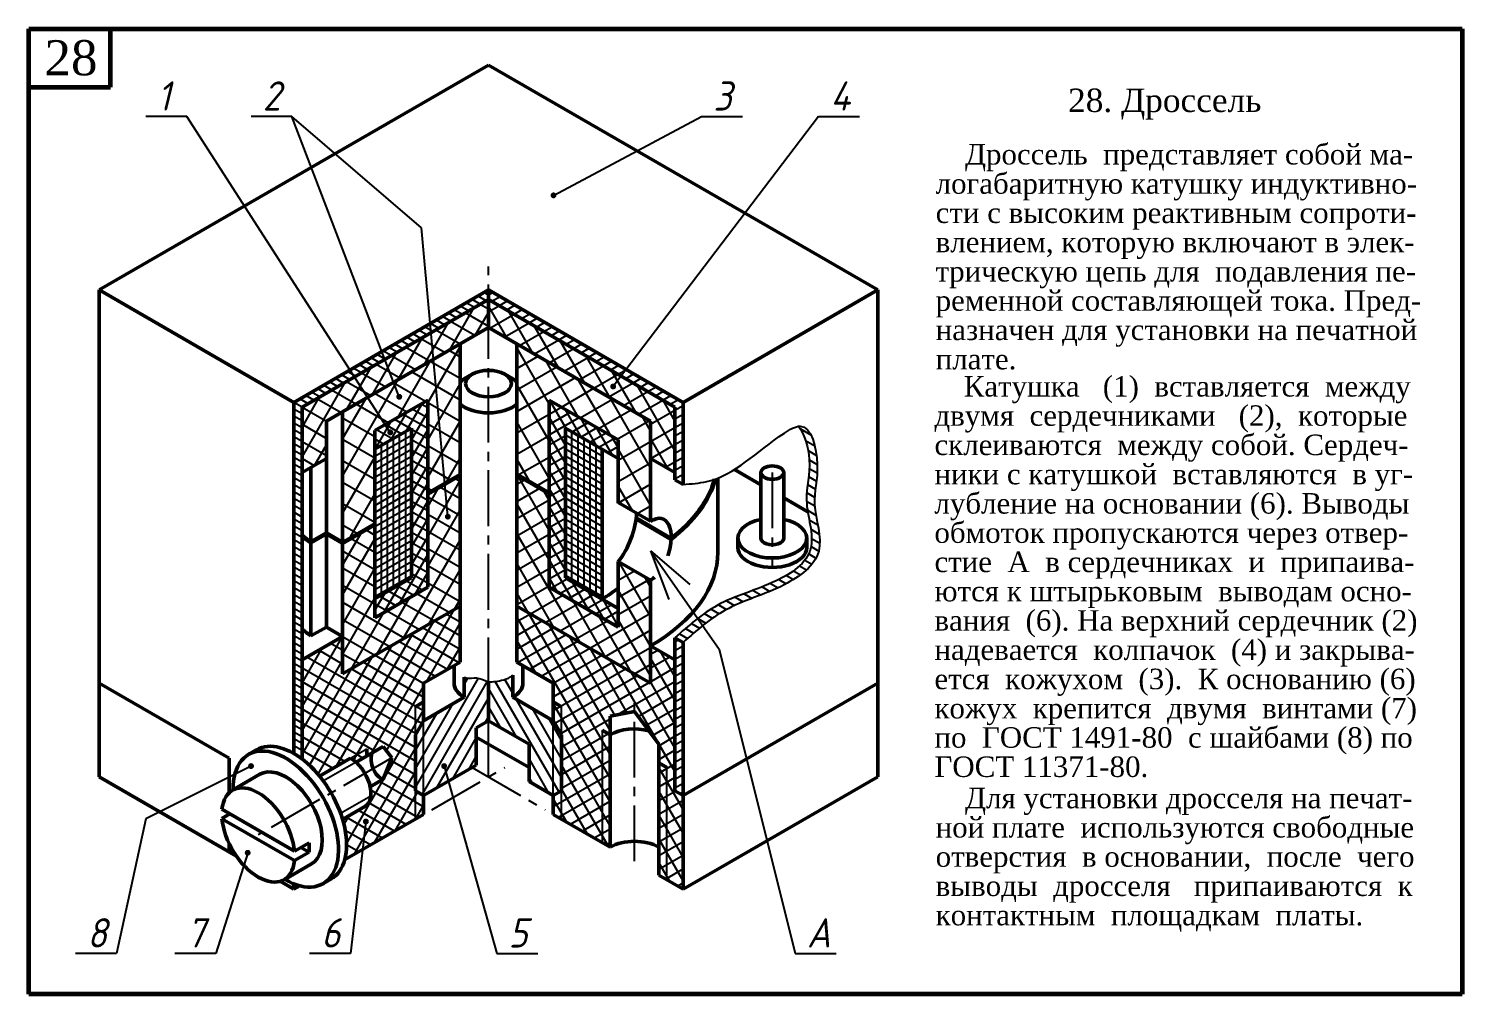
# Model space of a CAD drawing. Header units: millimetres. Extents: x -255 to 513, y 132 to 472.
# Drawn here: x -255 to -10, y 132 to 297 of the extents above; entities that cross this region are included whole.
import ezdxf

# ---------------------------------------------------------------- set-up
doc = ezdxf.new("R2010")
doc.units = ezdxf.units.MM
doc.header["$LTSCALE"] = 0.5
doc.linetypes.add('CENTER2', pattern=[28.575, 19.05, -3.175, 3.175, -3.175])
doc.styles.get("Standard").update_dxf_attribs({"font": 'isocpeui.ttf', "width": 0.9})
doc.styles.add('стиль1', font='TIMES.TTF')
pattern_1 = [(60, (-269.952, 127.149), (-2.199705, 1.27), []), (150, (-269.952, 127.149), (-1.27, -2.199705), [])]
pattern_2 = [(120, (-269.952, 127.149), (-2.199705, -1.27), []), (210, (-269.952, 127.149), (1.27, -2.199705), [])]

msp = doc.modelspace()

# ---------------------------------------------------------------- hatches: boundary and pattern name
at = {"lineweight": -3}
h = msp.add_hatch(dxfattribs=at)
h.set_pattern_fill('ANSI37', scale=0.8, angle=15, style=0)
h.set_pattern_definition(pattern_1)
h.paths.add_polyline_path([(-176.42, 245.95), (-176.42, 250.75), (-208.29, 232.35), (-208.29, 221.15), (-204.13, 223.55), (-204.13, 229.95)])
h = msp.add_hatch(dxfattribs=at)
h.set_pattern_fill('ANSI31', scale=0.4, angle=345, style=0)
h.set_pattern_definition([(30, (-269.9519, 127.149), (-0.635, 1.099852), [])])
h.paths.add_polyline_path([(-143.17, 192.14), (-144.55, 192.94), (-144.55, 166.75), (-143.17, 165.95)])
h.paths.add_polyline_path([(-143.17, 233.15), (-176.42, 252.35), (-176.42, 250.75), (-144.55, 232.35), (-144.55, 219.92), (-143.17, 219.12)])
h = msp.add_hatch(dxfattribs=at)
h.set_pattern_fill('ANSI37', scale=0.8, angle=75, style=0)
h.set_pattern_definition(pattern_2)
h.paths.add_polyline_path([(-148.71, 229.95), (-148.71, 223.55), (-144.55, 221.15), (-144.55, 232.35), (-176.42, 250.75), (-176.42, 245.95)])
h = msp.add_hatch(dxfattribs=at)
h.set_pattern_fill('ANSI37', angle=15, style=0)
h.set_pattern_definition([(60, (-269.952, 127.149), (-2.74963, 1.5875), []), (150, (-269.952, 127.149), (-1.5875, -2.74963), [])])
h.paths.add_polyline_path([(-181.27, 243.15), (-201.36, 231.55), (-201.36, 209.15), (-195.82, 212.35), (-195.82, 228.35), (-186.81, 233.55), (-186.81, 217.55), (-181.27, 220.75)])
h = msp.add_hatch(dxfattribs=at)
h.set_pattern_fill('ANSI37', angle=75, style=0)
h.set_pattern_definition([(120, (-269.952, 127.149), (-2.74963, -1.5875), []), (210, (-269.952, 127.149), (1.5875, -2.74963), [])])
h.paths.add_polyline_path([(-171.57, 220.75), (-166.03, 217.55), (-166.03, 233.55), (-154.25, 226.75), (-154.25, 216.02), (-148.71, 212.82), (-148.71, 229.95), (-171.57, 243.15)])
h = msp.add_hatch(dxfattribs=at)
h.set_pattern_fill('ANSI37', scale=0.48, angle=15, style=0)
h.set_pattern_definition([(60, (-269.9519, 127.149), (-1.319823, 0.762), []), (150, (-269.9519, 127.149), (-0.762, -1.319823), [])])
h.paths.add_polyline_path([(-186.81, 217.55), (-186.81, 233.55), (-195.82, 228.35), (-195.82, 225.15), (-189.58, 228.75), (-189.58, 203.15), (-195.82, 199.55), (-195.82, 196.35), (-186.81, 201.55)])
h = msp.add_hatch(dxfattribs=at)
h.set_pattern_fill('ANSI37', scale=0.48, angle=75, style=0)
h.set_pattern_definition([(120, (-269.9519, 127.149), (-1.319823, -0.762), []), (210, (-269.9519, 127.149), (0.762, -1.319823), [])])
h.paths.add_polyline_path([(-166.03, 201.55), (-154.25, 194.75), (-154.25, 197.95), (-163.26, 203.15), (-163.26, 228.75), (-154.25, 223.55), (-154.25, 226.75), (-166.03, 233.55), (-166.03, 217.55)])
h = msp.add_hatch(dxfattribs=at)
h.set_pattern_fill('ANSI31', scale=0.4, angle=105, style=0)
h.set_pattern_definition([(150, (-269.9519, 127.149), (-0.635, -1.099852), [])])
edge = h.paths.add_edge_path()
edge.add_spline(control_points=[(-123.44, 229.07), (-122.44, 227.82), (-120.86, 222.29), (-123.03, 216.42), (-119.48, 207.32), (-128.15, 201.59), (-137.11, 199.49), (-142.23, 194.98), (-144.55, 192.94)], knot_values=[30.599136, 30.599136, 30.599136, 30.599136, 37.261808, 45.896213, 55.904218, 66.175636, 79.885191, 91.224794, 91.224794, 91.224794, 91.224794], degree=3, periodic=0)
edge.add_line((-144.55, 192.94), (-143.17, 192.14))
edge.add_spline(control_points=[(-143.17, 192.14), (-140.85, 194.18), (-135.73, 198.69), (-126.76, 200.79), (-118.11, 207.08), (-121.59, 215.67), (-119.44, 221.86), (-121.27, 229.2), (-123.35, 229.08), (-123.44, 229.07)], knot_values=[22.327075, 22.327075, 22.327075, 22.327075, 31.398758, 42.366402, 50.583536, 58.58994, 65.497464, 72.637633, 72.956729, 72.956729, 72.956729, 72.956729], degree=3, periodic=0)
h = msp.add_hatch(dxfattribs=at)
h.set_pattern_fill('ANSI37', scale=0.8, angle=15, style=0)
h.set_pattern_definition(pattern_1)
h.paths.add_polyline_path([(-195.82, 196.35), (-195.82, 212.35), (-201.36, 209.15), (-201.36, 186.75), (-181.27, 198.35), (-181.27, 220.75), (-186.81, 217.55), (-186.81, 201.55)])
h = msp.add_hatch(dxfattribs=at)
h.set_pattern_fill('ANSI37', scale=0.8, angle=75, style=0)
h.set_pattern_definition(pattern_2)
h.paths.add_polyline_path([(-148.71, 202.75), (-154.25, 205.95), (-154.25, 194.75), (-166.03, 201.55), (-166.03, 217.55), (-171.57, 220.75), (-171.57, 198.35), (-148.71, 185.15)])
h = msp.add_hatch(dxfattribs=at)
h.set_pattern_fill('ANSI37', scale=0.64, angle=75, style=0)
h.set_pattern_definition([(120, (-269.952, 127.149), (-1.759764, -1.016), []), (210, (-269.952, 127.149), (1.016, -1.759764), [])])
h.paths.add_polyline_path([(-165.34, 178.75), (-163.95, 176.35), (-163.95, 181.15), (-165.34, 181.95)], flags=17)
h.paths.add_polyline_path([(-165.34, 162.75), (-163.95, 161.95), (-163.95, 166.75), (-165.34, 165.95)], flags=17)
h.paths.add_polyline_path([(-157.02, 157.95), (-155.64, 157.15), (-155.64, 176.35), (-157.02, 177.15)], flags=17)
h.paths.add_polyline_path([(-145.94, 170.75), (-147.32, 171.55), (-147.32, 152.35), (-145.94, 151.55)], flags=17)
h.paths.add_polyline_path([(-145.94, 151.55), (-143.17, 149.95), (-143.17, 165.95), (-144.55, 166.75), (-144.55, 189.15), (-148.71, 191.55), (-148.71, 185.15), (-171.57, 198.35), (-171.57, 188.75), (-165.34, 185.15), (-165.34, 181.95), (-163.95, 181.15), (-163.95, 176.35), (-163.95, 166.75), (-163.95, 161.95), (-157.02, 157.95), (-157.02, 177.15), (-155.64, 176.35), (-155.64, 179.55), (-151.48, 180.35), (-147.32, 174.75), (-147.32, 171.55), (-145.94, 170.75)])
h = msp.add_hatch(dxfattribs=at)
h.set_pattern_fill('ANSI31', scale=0.5, angle=15, style=0)
h.set_pattern_definition([(60, (-285, 112), (-1.374815, 0.79375), [])])
edge = h.paths.add_edge_path()
edge.add_arc((-184, 171), 0.25, -74.2914, 0, ccw=False)
edge.add_line((-183.93, 170.76), (-183.27, 168.4))
edge.add_line((-183.27, 168.4), (-178.5, 171.15))
edge.add_line((-178.5, 171.15), (-178.5, 177.55))
edge.add_line((-178.5, 177.55), (-176.42, 178.75))
edge.add_line((-176.42, 178.75), (-176.42, 185.45))
edge.add_spline(control_points=[(-176.42, 185.45), (-176.53, 185.47), (-177.21, 185.61), (-178.36, 186.34), (-179.79, 185.87), (-180.44, 186.14), (-180.58, 186.21)], knot_values=[0.829585, 0.829585, 0.829585, 0.829585, 1.150634, 2.9557, 4.649074, 5.132184, 5.132184, 5.132184, 5.132184], degree=3, periodic=0)
edge.add_line((-180.58, 186.21), (-180.58, 182.75))
edge.add_line((-180.58, 182.75), (-187.51, 178.75))
edge.add_line((-187.51, 178.75), (-187.51, 165.95))
edge.add_line((-187.51, 165.95), (-183.27, 168.4))
edge.add_line((-183.27, 168.4), (-183.93, 170.76))
edge.add_arc((-184, 171), 0.25, 180, 285.7086, ccw=False)
edge.add_arc((-184, 171), 0.25, 0, 180, ccw=False)
h.paths.add_polyline_path([(-187.51, 178.75), (-188.89, 176.35), (-188.89, 166.75), (-187.51, 165.95)])
h = msp.add_hatch(dxfattribs=at)
h.set_pattern_fill('ANSI31', scale=0.5, angle=75, style=0)
h.set_pattern_definition([(120, (-285, 112), (-1.374815, -0.79375), [])])
edge = h.paths.add_edge_path()
edge.add_line((-169.49, 174.75), (-169.49, 168.35))
edge.add_line((-169.49, 168.35), (-165.34, 165.95))
edge.add_line((-165.34, 165.95), (-165.34, 178.75))
edge.add_line((-165.34, 178.75), (-172.26, 182.75))
edge.add_line((-172.26, 182.75), (-172.26, 186.56))
edge.add_spline(control_points=[(-172.26, 186.56), (-172.39, 186.44), (-172.95, 185.99), (-174.38, 185.59), (-175.71, 185.34), (-176.42, 185.45)], knot_values=[5.132184, 5.132184, 5.132184, 5.132184, 5.651659, 7.304793, 9.503451, 9.503451, 9.503451, 9.503451], degree=3, periodic=0)
edge.add_line((-176.42, 185.45), (-176.42, 178.75))
edge.add_line((-176.42, 178.75), (-169.49, 174.75))
h.paths.add_polyline_path([(-165.34, 165.95), (-163.95, 166.75), (-163.95, 176.35), (-165.34, 178.75)])

# ---------------------------------------------------------------- linework, layer by layer
at = {"color": 7, "lineweight": 60}
for p, q in [((-255, 132), (-255, 297)), ((-255, 297), (-10, 297)), ((-241, 287), (-241, 297)), ((-10, 297), (-10, 132)), ((-255, 287), (-241, 287)), ((-186.81, 217.55), (-181.27, 220.75)), ((-166.03, 217.55), (-171.57, 220.75)), ((-145.24, 209.84), (-151.2, 213.29)), ((-204.13, 210.75), (-206.77, 209.23)), ((-201.36, 209.15), (-204.13, 210.75)), ((-201.36, 209.15), (-195.82, 212.35)), ((-10, 132), (-255, 132))]:
    msp.add_line(p, q, dxfattribs=at)
at = {"color": 7, "lineweight": 50}
for p, q in [((-242.93, 252.35), (-176.42, 290.75)), ((-109.91, 252.35), (-176.42, 290.75)), ((-242.93, 185.15), (-242.93, 252.35)), ((-209.68, 233.15), (-242.93, 252.35)), ((-209.68, 233.15), (-176.42, 252.35)), ((-176.42, 250.75), (-208.29, 232.35)), ((-143.17, 233.15), (-176.42, 252.35)), ((-176.42, 252.35), (-176.42, 245.95)), ((-176.42, 250.75), (-144.55, 232.35)), ((-143.17, 233.15), (-109.91, 252.35)), ((-109.91, 185.15), (-109.91, 252.35)), ((-201.36, 231.55), (-176.42, 245.95)), ((-148.71, 229.95), (-176.42, 245.95)), ((-181.27, 198.35), (-181.27, 243.15)), ((-171.57, 198.35), (-171.57, 243.15)), ((-179.19, 237.95), (-180.58, 237.15)), ((-173.65, 237.95), (-172.26, 237.15)), ((-209.68, 173.15), (-209.68, 233.15)), ((-195.82, 228.35), (-186.81, 233.55)), ((-186.81, 233.55), (-186.81, 217.55)), ((-154.25, 226.75), (-166.03, 233.55)), ((-166.03, 233.55), (-166.03, 217.55)), ((-143.17, 219.12), (-143.17, 233.15)), ((-208.29, 172.23), (-208.29, 232.35)), ((-201.36, 231.55), (-204.13, 229.95)), ((-201.36, 186.75), (-201.36, 231.55)), ((-144.55, 219.92), (-144.55, 232.35)), ((-204.13, 229.95), (-204.13, 223.55)), ((-189.58, 228.75), (-195.82, 225.15)), ((-195.82, 196.35), (-195.82, 228.35)), ((-189.58, 203.15), (-189.58, 228.75)), ((-163.26, 203.15), (-163.26, 228.75)), ((-163.26, 228.75), (-154.25, 223.55)), ((-148.71, 212.82), (-148.71, 229.95)), ((-154.25, 215.95), (-154.25, 226.75)), ((-208.29, 221.15), (-204.13, 223.55)), ((-204.13, 194.75), (-204.13, 223.55)), ((-157.02, 199.55), (-157.02, 225.15)), ((-148.71, 223.55), (-144.55, 221.15)), ((-206.77, 193.23), (-206.77, 222.03)), ((-129.88, 219.08), (-134.38, 221.68)), ((-129.88, 209.95), (-129.88, 221.15)), ((-125.96, 209.95), (-125.96, 221.15)), ((-143.17, 219.12), (-144.55, 219.92)), ((-137.23, 207.55), (-137.23, 220.21)), ((-186.81, 217.55), (-186.81, 201.55)), ((-166.03, 217.55), (-166.03, 201.55)), ((-148.71, 212.82), (-154.25, 216.02)), ((-121.82, 214.43), (-125.96, 216.82)), ((-133.8, 209.95), (-133.8, 208.35)), ((-122.04, 209.95), (-122.04, 208.35)), ((-154.25, 194.75), (-154.25, 205.95)), ((-148.71, 202.75), (-154.25, 205.95)), ((-195.82, 199.55), (-189.58, 203.15)), ((-186.81, 201.55), (-195.82, 196.35)), ((-166.03, 201.55), (-154.25, 194.75)), ((-154.25, 197.95), (-163.26, 203.15)), ((-148.71, 185.15), (-148.71, 202.75)), ((-181.27, 198.35), (-201.36, 186.75)), ((-181.27, 188.75), (-181.27, 198.35)), ((-171.57, 198.35), (-148.71, 185.15)), ((-171.57, 188.75), (-171.57, 198.35)), ((-204.13, 194.75), (-206.77, 193.23)), ((-201.36, 193.15), (-204.13, 194.75)), ((-201.36, 193.15), (-208.29, 189.15)), ((-148.71, 191.55), (-144.55, 189.15)), ((-144.55, 166.75), (-144.55, 192.94)), ((-143.17, 192.14), (-144.55, 192.94)), ((-143.17, 165.95), (-143.17, 192.14)), ((-187.51, 185.15), (-181.27, 188.75)), ((-165.34, 185.15), (-171.57, 188.75)), ((-182.3, 185.15), (-182.3, 188.15)), ((-180.58, 182.75), (-180.58, 186.21)), ((-172.26, 182.75), (-172.26, 186.56)), ((-170.54, 185.15), (-170.54, 188.15)), ((-220.76, 172.35), (-242.93, 185.15)), ((-242.93, 185.15), (-242.93, 169.15)), ((-187.51, 178.75), (-187.51, 185.15)), ((-176.42, 178.75), (-176.42, 185.45)), ((-165.34, 178.75), (-165.34, 185.15)), ((-143.17, 165.95), (-109.91, 185.15)), ((-109.91, 185.15), (-109.91, 169.15)), ((-188.89, 181.15), (-187.51, 181.95)), ((-188.89, 181.15), (-187.51, 181.95)), ((-187.51, 178.75), (-180.58, 182.75)), ((-165.34, 178.75), (-172.26, 182.75)), ((-163.95, 181.15), (-165.34, 181.95)), ((-155.64, 179.55), (-151.48, 180.35)), ((-155.64, 157.15), (-155.64, 179.55)), ((-151.48, 180.35), (-147.32, 174.75)), ((-187.51, 178.75), (-188.89, 176.35)), ((-176.42, 178.75), (-178.5, 177.55)), ((-178.5, 177.55), (-178.5, 171.15)), ((-176.42, 178.75), (-169.49, 174.75)), ((-165.34, 178.75), (-163.95, 176.35)), ((-155.64, 176.35), (-157.02, 177.15)), ((-199.06, 171.68), (-194.43, 174.35)), ((-194.43, 174.35), (-192.95, 172.41)), ((-188.89, 176.35), (-188.89, 166.75)), ((-169.49, 170.75), (-178.5, 175.95)), ((-169.49, 174.75), (-169.49, 168.35)), ((-163.95, 176.35), (-163.95, 166.75)), ((-147.32, 174.75), (-147.32, 152.35)), ((-220.76, 172.35), (-220.76, 166.43)), ((-217.43, 172.98), (-216.05, 173.78)), ((-205.28, 169.29), (-199.98, 172.35)), ((-197.21, 173.95), (-197.21, 172.75)), ((-192.95, 172.41), (-194.43, 168.75)), ((-145.94, 170.75), (-147.32, 171.55)), ((-242.93, 169.15), (-219.51, 155.63)), ((-220.18, 166.87), (-215.47, 169.59)), ((-178.5, 171.15), (-187.51, 165.95)), ((-109.91, 169.15), (-143.17, 149.95)), ((-196.64, 167.48), (-194.43, 168.75)), ((-188.89, 166.75), (-187.51, 165.95)), ((-169.49, 168.35), (-165.34, 165.95)), ((-163.95, 166.75), (-165.34, 165.95)), ((-143.17, 165.95), (-144.55, 166.75)), ((-187.51, 162.75), (-187.51, 165.95)), ((-165.34, 162.75), (-165.34, 165.95)), ((-143.17, 149.95), (-143.17, 165.95)), ((-220.62, 162.83), (-222.01, 162.03)), ((-209.58, 156.45), (-221.97, 163.61)), ((-209.58, 154.85), (-221.97, 162.01)), ((-197.53, 164.11), (-201.35, 161.9)), ((-187.51, 162.75), (-201, 154.96)), ((-165.34, 162.75), (-155.64, 157.15)), ((-220.76, 157.79), (-220.76, 156.35)), ((-209.58, 156.45), (-207.08, 157.89)), ((-207.08, 156.29), (-208.47, 157.09)), ((-207.08, 157.89), (-207.08, 156.29)), ((-207.08, 156.29), (-209.58, 154.85)), ((-206.65, 154.31), (-211.36, 151.59)), ((-147.32, 152.35), (-143.17, 149.95)), ((-212.03, 151.31), (-209.68, 149.95)), ((-209.68, 149.95), (-209.68, 150.87)), ((-209.68, 149.95), (-208.66, 150.54)), ((-204.69, 150.92), (-203.31, 151.72))]:
    msp.add_line(p, q, dxfattribs=at)
at = {"color": 7, "lineweight": -3}
for p, q in [((-228, 282), (-235, 282)), ((-193.2, 228.02), (-228, 282)), ((-210, 282), (-217, 282)), ((-191.67, 234.1), (-210, 282)), ((-187.89, 262.97), (-210, 282)), ((-165.31, 268.52), (-140, 282)), ((-120, 282), (-155.11, 235.86)), ((-140, 282), (-133, 282)), ((-120, 282), (-113, 282)), ((-183.37, 213.62), (-187.89, 262.97)), ((-178.84, 249.35), (-180.23, 250.15)), ((-177.83, 249.94), (-179.21, 250.74)), ((-176.81, 250.52), (-178.2, 251.32)), ((-176.42, 251.47), (-177.18, 251.91)), ((-182.91, 247), (-184.29, 247.8)), ((-181.89, 247.59), (-183.28, 248.39)), ((-180.88, 248.18), (-182.26, 248.98)), ((-179.86, 248.76), (-181.24, 249.56)), ((-186.97, 244.66), (-188.36, 245.46)), ((-185.96, 245.24), (-187.34, 246.04)), ((-184.94, 245.83), (-186.32, 246.63)), ((-183.92, 246.42), (-185.31, 247.22)), ((-191.04, 242.31), (-192.42, 243.11)), ((-190.02, 242.9), (-191.4, 243.7)), ((-189, 243.48), (-190.39, 244.28)), ((-187.99, 244.07), (-189.37, 244.87)), ((-196.12, 239.38), (-197.5, 240.18)), ((-195.1, 239.97), (-196.48, 240.77)), ((-194.08, 240.55), (-195.47, 241.35)), ((-193.07, 241.14), (-194.45, 241.94)), ((-192.05, 241.72), (-193.44, 242.52)), ((-200.18, 237.03), (-201.56, 237.83)), ((-199.16, 237.62), (-200.55, 238.42)), ((-198.15, 238.21), (-199.53, 239.01)), ((-197.13, 238.79), (-198.52, 239.59)), ((-204.24, 234.69), (-205.63, 235.49)), ((-203.23, 235.27), (-204.61, 236.07)), ((-202.21, 235.86), (-203.6, 236.66)), ((-201.2, 236.45), (-202.58, 237.25)), ((-207.29, 232.93), (-208.68, 233.73)), ((-206.28, 233.51), (-207.66, 234.31)), ((-205.26, 234.1), (-206.64, 234.9)), ((-208.29, 231.16), (-209.68, 231.96)), ((-208.29, 229.98), (-209.68, 230.78)), ((-208.29, 228.81), (-209.68, 229.61)), ((-208.29, 227.64), (-209.68, 228.44)), ((-190.62, 228.15), (-190.62, 202.55)), ((-162.22, 228.15), (-162.22, 202.55)), ((-208.29, 226.46), (-209.68, 227.26)), ((-208.29, 225.29), (-209.68, 226.09)), ((-195.82, 223.95), (-189.58, 227.55)), ((-195.82, 222.75), (-189.58, 226.35)), ((-194.78, 225.75), (-194.78, 200.15)), ((-193.74, 226.35), (-193.74, 200.75)), ((-192.7, 226.95), (-192.7, 201.35)), ((-191.66, 227.55), (-191.66, 201.95)), ((-157.02, 223.95), (-163.26, 227.55)), ((-157.02, 222.75), (-163.26, 226.35)), ((-161.18, 227.55), (-161.18, 201.95)), ((-160.14, 226.95), (-160.14, 201.35)), ((-159.1, 226.35), (-159.1, 200.75)), ((-158.06, 225.75), (-158.06, 200.15)), ((-208.29, 224.12), (-209.68, 224.92)), ((-208.29, 222.94), (-209.68, 223.74)), ((-195.82, 221.55), (-189.58, 225.15)), ((-195.82, 220.35), (-189.58, 223.95)), ((-157.02, 221.55), (-163.26, 225.15)), ((-157.02, 220.35), (-163.26, 223.95)), ((-208.29, 221.77), (-209.68, 222.57)), ((-208.29, 220.6), (-209.68, 221.4)), ((-195.82, 219.15), (-189.58, 222.75)), ((-195.82, 217.95), (-189.58, 221.55)), ((-157.02, 219.15), (-163.26, 222.75)), ((-157.02, 217.95), (-163.26, 221.55)), ((-208.29, 219.43), (-209.68, 220.23)), ((-208.29, 218.25), (-209.68, 219.05)), ((-195.82, 216.75), (-189.58, 220.35)), ((-195.82, 215.55), (-189.58, 219.15)), ((-157.02, 216.75), (-163.26, 220.35)), ((-157.02, 215.55), (-163.26, 219.15)), ((-208.29, 217.08), (-209.68, 217.88)), ((-208.29, 215.91), (-209.68, 216.71)), ((-195.82, 214.35), (-189.58, 217.95)), ((-195.82, 213.15), (-189.58, 216.75)), ((-157.02, 214.35), (-163.26, 217.95)), ((-157.02, 213.15), (-163.26, 216.75)), ((-208.29, 214.73), (-209.68, 215.53)), ((-208.29, 213.56), (-209.68, 214.36)), ((-208.29, 212.39), (-209.68, 213.19)), ((-195.82, 211.95), (-189.58, 215.55)), ((-195.82, 210.75), (-189.58, 214.35)), ((-157.02, 211.95), (-163.26, 215.55)), ((-157.02, 210.75), (-163.26, 214.35)), ((-208.29, 211.21), (-209.68, 212.01)), ((-208.29, 210.04), (-209.68, 210.84)), ((-195.82, 209.55), (-189.58, 213.15)), ((-195.82, 208.35), (-189.58, 211.95)), ((-195.82, 207.15), (-189.58, 210.75)), ((-157.02, 209.55), (-163.26, 213.15)), ((-157.02, 208.35), (-163.26, 211.95)), ((-157.02, 207.15), (-163.26, 210.75)), ((-208.29, 208.87), (-209.68, 209.67)), ((-208.29, 207.69), (-209.68, 208.49)), ((-195.82, 205.95), (-189.58, 209.55)), ((-195.82, 204.75), (-189.58, 208.35)), ((-157.02, 205.95), (-163.26, 209.55)), ((-157.02, 204.75), (-163.26, 208.35)), ((-208.29, 206.52), (-209.68, 207.32)), ((-208.29, 205.35), (-209.68, 206.15)), ((-195.82, 203.55), (-189.58, 207.15)), ((-195.82, 202.35), (-189.58, 205.95)), ((-157.02, 203.55), (-163.26, 207.15)), ((-157.02, 202.35), (-163.26, 205.95)), ((-148.71, 207.78), (-137, 191)), ((-148.71, 207.78), (-142, 202)), ((-148.71, 207.78), (-145.6, 199.49)), ((-208.29, 204.17), (-209.68, 204.97)), ((-208.29, 203), (-209.68, 203.8)), ((-195.82, 201.15), (-189.58, 204.75)), ((-195.82, 199.95), (-189.58, 203.55)), ((-157.02, 201.15), (-163.26, 204.75)), ((-157.02, 199.95), (-163.26, 203.55)), ((-208.29, 201.83), (-209.68, 202.63)), ((-208.29, 200.65), (-209.68, 201.45)), ((-208.29, 199.48), (-209.68, 200.28)), ((-208.29, 198.31), (-209.68, 199.11)), ((-208.29, 197.13), (-209.68, 197.93)), ((-208.29, 195.96), (-209.68, 196.76)), ((-196.44, 173.19), (-182.24, 197.79)), ((-181.27, 195.61), (-183.64, 196.98)), ((-208.29, 194.79), (-209.68, 195.59)), ((-208.29, 193.62), (-209.68, 194.42)), ((-202.44, 170.92), (-189.28, 193.72)), ((-198.92, 172.96), (-185.76, 195.76)), ((-181.27, 190.92), (-187.7, 194.63)), ((-187.04, 185.42), (-181.27, 195.4)), ((-181.27, 193.27), (-185.67, 195.81)), ((-208.29, 192.44), (-209.68, 193.24)), ((-208.29, 191.27), (-209.68, 192.07)), ((-208.29, 181.12), (-201.36, 193.12)), ((-208.29, 185.18), (-204.85, 191.13)), ((-205.55, 169.61), (-192.8, 191.69)), ((-201.36, 190.79), (-203.41, 191.97)), ((-185.49, 186.32), (-193.8, 191.12)), ((-183.45, 187.49), (-191.77, 192.29)), ((-181.42, 188.66), (-189.74, 193.46)), ((-183.52, 187.45), (-181.27, 191.34)), ((-208.29, 190.1), (-209.68, 190.9)), ((-208.29, 188.92), (-209.68, 189.72)), ((-208.29, 177.05), (-201.36, 189.05)), ((-188.89, 178.9), (-207.47, 189.62)), ((-207.01, 171.14), (-196.32, 189.66)), ((-201.36, 188.44), (-205.44, 190.8)), ((-187.51, 182.79), (-197.86, 188.77)), ((-187.51, 185.13), (-195.83, 189.94)), ((-137, 191), (-124, 139)), ((-208.29, 187.75), (-209.68, 188.55)), ((-208.29, 186.58), (-209.68, 187.38)), ((-208.29, 185.4), (-209.68, 186.2)), ((-188.89, 176.55), (-208.29, 187.75)), ((-208.29, 172.99), (-199.84, 187.63)), ((-188.81, 181.2), (-199.9, 187.6)), ((-208.29, 184.23), (-209.68, 185.03)), ((-208.29, 183.06), (-209.68, 183.86)), ((-188.89, 174.2), (-208.29, 185.4)), ((-193.86, 173.6), (-187.51, 184.6)), ((-208.29, 181.88), (-209.68, 182.68)), ((-208.29, 180.71), (-209.68, 181.51)), ((-188.89, 171.86), (-208.29, 183.06)), ((-208.29, 179.54), (-209.68, 180.34)), ((-208.29, 178.36), (-209.68, 179.16)), ((-195.85, 173.53), (-208.29, 180.71)), ((-188.89, 176.35), (-188.89, 181.15)), ((-188.89, 176.35), (-188.89, 181.15)), ((-188.89, 178.14), (-187.51, 180.54)), ((-187.79, 178.26), (-188.89, 178.9)), ((-187.51, 180.44), (-188.81, 181.2)), ((-163.95, 176.35), (-163.95, 181.15)), ((-208.29, 177.19), (-209.68, 177.99)), ((-208.29, 176.02), (-209.68, 176.82)), ((-198.92, 172.96), (-208.29, 178.36)), ((-200.67, 157.74), (-188.89, 178.14)), ((-187.51, 165.95), (-187.51, 178.75)), ((-165.34, 165.95), (-165.34, 178.75)), ((-157.02, 177.15), (-157.02, 157.95)), ((-208.29, 174.84), (-209.68, 175.64)), ((-208.29, 173.67), (-209.68, 174.47)), ((-200.96, 171.78), (-208.29, 176.02)), ((-199.4, 155.88), (-188.89, 174.08)), ((-202.99, 170.61), (-208.29, 173.67)), ((-199.06, 171.68), (-204.64, 168.46)), ((-199.98, 172.35), (-197.21, 173.95)), ((-199.47, 172.01), (-198.92, 172.96)), ((-197.89, 172.36), (-198.92, 172.96)), ((-188.89, 169.51), (-193.13, 171.96)), ((-217, 171), (-235, 162)), ((-195.88, 157.92), (-188.89, 170.01)), ((-188.89, 167.16), (-193.9, 170.06)), ((-184, 171), (-175, 139)), ((-145.94, 151.55), (-145.94, 170.75)), ((-188.89, 162.47), (-196.54, 166.89)), ((-188.89, 164.82), (-195.07, 168.38)), ((-188.89, 161.95), (-188.89, 166.75)), ((-163.95, 161.95), (-163.95, 166.75)), ((-201.69, 162.94), (-196.53, 165.92)), ((-190.47, 161.04), (-196.89, 164.74)), ((-192.36, 159.95), (-188.89, 165.95)), ((-188.89, 165.95), (-188.55, 166.55)), ((-187.51, 164.02), (-188.89, 164.82)), ((-188.84, 161.98), (-187.51, 164.28)), ((-235, 162), (-240, 139)), ((-201.11, 161.03), (-200.25, 162.54)), ((-194.54, 158.69), (-200.72, 162.26)), ((-192.5, 159.86), (-198.69, 163.44)), ((-188.44, 162.21), (-188.89, 162.47)), ((-196.57, 157.52), (-200.9, 160.02)), ((-197.37, 161.53), (-200, 139)), ((-198.6, 156.34), (-200.67, 157.54)), ((-217.57, 156.19), (-223, 139)), ((-240, 139), (-247, 139)), ((-223, 139), (-230, 139)), ((-200, 139), (-207, 139)), ((-175, 139), (-168, 139)), ((-124, 139), (-117, 139))]:
    msp.add_line(p, q, dxfattribs=at)
at = {"color": 7, "linetype": 'CENTER2', "lineweight": -3}
for p, q in [((-176.42, 169.15), (-176.42, 256.35)), ((-127.92, 221.15), (-127.92, 204.95)), ((-151.48, 154.75), (-151.48, 182.75)), ((-192.95, 172.41), (-215.77, 159.23)), ((-186.12, 163.55), (-173.65, 170.75)), ((-179.19, 170.75), (-166.72, 163.55))]:
    msp.add_line(p, q, dxfattribs=at)
at = {"color": 7}
for p, q in [((-176.42, 252.35), (-176.42, 250.75)), ((-109.91, 252.35), (-143.17, 233.15)), ((-208.29, 232.33), (-209.68, 233.13)), ((-186.81, 233.55), (-195.82, 228.35)), ((-208.29, 232.35), (-208.29, 221.15)), ((-181.27, 197.96), (-181.61, 198.15)), ((-154.25, 194.75), (-154.25, 197.95)), ((-201.36, 193.13), (-201.37, 193.14)), ((-188.81, 176.5), (-188.89, 176.55)), ((-176.42, 178.75), (-176.42, 178.75)), ((-222.01, 163.63), (-221.97, 163.65)), ((-202.73, 161.07), (-202.75, 161.09)), ((-200.63, 155.17), (-200.9, 155.33))]:
    msp.add_line(p, q, dxfattribs=at)
at = {"color": 7, "const_width": 0.5}
for points in [[(-165.56, 268.52, 1), (-165.06, 268.52, 1)], [(-155.36, 235.86, 1), (-154.86, 235.86, 1)], [(-191.92, 234.1, 1), (-191.42, 234.1, 1)], [(-193.45, 228.02, 1), (-192.95, 228.02, 1)], [(-183.62, 213.62, 1), (-183.12, 213.62, 1)], [(-217.25, 171, 1), (-216.75, 171, 1)], [(-184.25, 171, 1), (-183.75, 171, 1)], [(-197.62, 161.53, 1), (-197.12, 161.53, 1)], [(-217.82, 156.19, 1), (-217.32, 156.19, 1)]]:
    msp.add_lwpolyline(points, format="xyb", close=True, dxfattribs=at)
at = {"color": 7, "lineweight": 50}
for centre, major_axis in [((-176.42, 236.35), (-3.92, 0)), ((-127.92, 221.15), (-1.96, 0))]:
    msp.add_ellipse(centre, major_axis=major_axis, ratio=0.57735, dxfattribs=at)
for centre, major_axis, ratio, start_param, end_param in [((-176.42, 234.75), (-5.88, 0), 0.57735, 5.497787, 5.682517), ((-176.42, 234.75), (-5.88, 0), 0.57735, 3.742261, 3.926991), ((-176.42, 234.75), (-5.88, 0), 0.57735, 6.883854, 8.824109), ((-154.25, 210.75), (2.22, 5.99), 0.367928, 3.930349, 5.458059), ((-148.71, 207.78), (2.08, 5.45), 0.519669, 4.753233, 6.916222), ((-127.92, 209.95), (-5.88, 0), 0.57735, 5.052226, 10.655737), ((-127.92, 208.35), (-5.88, 0), 0.57735, 0, 3.141593), ((-127.92, 209.95), (-1.96, 0), 0.57735, 0, 3.141593), ((-176.42, 207.55), (-39.19, 0), 0.57735, 8.63938, 9.424778), ((-176.42, 210.75), (-27.43, 0), 0.57735, 2.356194, 2.511753), ((-148.71, 207.78), (2.08, 5.45), 0.519669, 3.774629, 3.964772), ((-176.42, 207.55), (-39.19, 0), 0.57735, 6.904399, 6.968416), ((-176.42, 185.15), (-5.88, 0), 0.57735, 0, 0.785398), ((-176.42, 185.15), (-5.88, 0), 0.57735, 2.356194, 3.141593), ((-151.48, 173.95), (-5.88, 0), 0.57735, 4.280066, 5.497787), ((-209.68, 162.75), (6.37, -11.03), 0.57735, 0, 3.141593), ((-211.06, 161.95), (6.37, -11.03), 0.57735, 5.47675, 10.231213), ((-199.98, 168.35), (2.45, -4.24), 0.57735, 6.283185, 8.63938), ((-194.43, 171.55), (-0.9, 2.82), 0.659392, 0.759233, 2.68998), ((-211.06, 161.95), (4.41, -7.64), 0.57735, 0, 3.141593), ((-215.77, 159.23), (4.41, -7.64), 0.57735, 7.179924, 10.098835), ((-215.77, 159.23), (4.41, -7.64), 0.57735, 4.038332, 6.957242), ((-151.48, 154.75), (-5.88, 0), 0.57735, 3.926991, 5.497787)]:
    msp.add_ellipse(centre, major_axis=major_axis, ratio=ratio, start_param=start_param, end_param=end_param, dxfattribs=at)
at = {"color": 7, "lineweight": 60}
for start_param, end_param in [(2.491004, 2.985626), (0.621213, 0.685231)]:
    msp.add_ellipse((-176.42, 223.55), major_axis=(-39.19, 0), ratio=0.57735, start_param=start_param, end_param=end_param, dxfattribs=at)
at = {"color": 7, "lineweight": -3}
for points, knots in [([(-123.44, 229.07), (-122.44, 227.82), (-120.86, 222.29), (-123.03, 216.42), (-119.48, 207.32), (-128.15, 201.59), (-137.11, 199.49), (-142.23, 194.98), (-144.55, 192.94)], [30.599136, 30.599136, 30.599136, 30.599136, 37.261808, 45.896213, 55.904218, 66.175636, 79.885191, 91.224794, 91.224794, 91.224794, 91.224794]), ([(-180.58, 186.21), (-180.44, 186.14), (-179.79, 185.87), (-178.36, 186.34), (-176.55, 185.19), (-174.49, 185.56), (-172.95, 185.99), (-172.39, 186.44), (-172.26, 186.56)], [0.829585, 0.829585, 0.829585, 0.829585, 1.312695, 3.006069, 4.811135, 7.330842, 8.983976, 9.503451, 9.503451, 9.503451, 9.503451])]:
    msp.add_open_spline(points, degree=3, knots=knots, dxfattribs=at)
msp.add_spline([(-143.17, 219.12), (-139.13, 219.62), (-125.84, 227.91), (-123.17, 229.08), (-120.23, 222.58), (-120.69, 215.69), (-119.99, 207.71), (-125.88, 201.98), (-135.96, 197.64), (-143.17, 192.14)], degree=3, dxfattribs=at)

# ---------------------------------------------------------------- texts
at = {"color": 7, "lineweight": 30, "style": 'стиль1'}
msp.add_text('28', height=6, dxfattribs=at).set_placement((-252.3, 289.03))
at = {"color": 7, "lineweight": -3, "width": 0.9}
for s, p in [('1', (-233, 283)), ('2', (-215, 283)), ('3', (-138, 283)), ('4', (-118, 283)), ('8', (-245, 140)), ('7', (-228, 140)), ('6', (-205, 140)), ('5', (-173, 140)), ('А', (-122, 140))]:
    msp.add_text(s, height=5, dxfattribs=at).set_placement(p)
at = {"color": 7, "style": 'стиль1'}
for s, height, p in [('28. Дроссель', 4, (-77.38, 282.76)), ('Дроссель  представляет собой ма-', 3.5, (-95, 273.79)), ('логабаритную катушку индуктивно-', 3.5, (-100, 268.79)), ('сти с высоким реактивным сопроти-', 3.5, (-100, 263.79)), ('влением, которую включают в элек-', 3.5, (-100, 258.79)), ('трическую цепь для  подавления пе-', 3.5, (-100, 253.79)), ('ременной составляющей тока. Пред-', 3.5, (-100, 248.79)), ('назначен для установки на печатной', 3.5, (-100, 243.79)), ('плате.', 3.5, (-100, 238.79)), ('Катушка   (1)  вставляется  между', 3.5, (-95.21, 234.14)), ('двумя  сердечниками   (2),  которые', 3.5, (-100.21, 229.14)), ('склеиваются  между собой. Сердеч-', 3.5, (-100.21, 224.14)), ('ники с катушкой  вставляются  в уг-', 3.5, (-100.21, 219.14)), ('лубление на основании (6). Выводы ', 3.5, (-100.21, 214.14)), ('обмоток пропускаются через отвер-', 3.5, (-100.21, 209.14)), ('стие  А  в сердечниках  и  припаива- ', 3.5, (-100.21, 204.14)), ('ются к штырьковым  выводам осно-', 3.5, (-100.21, 199.14)), ('вания  (6). На верхний сердечник (2) ', 3.5, (-100.21, 194.14)), ('надевается  колпачок  (4) и закрыва-', 3.5, (-100.21, 189.14)), ('ется  кожухом  (3).  К основанию (6)', 3.5, (-100.21, 184.14)), ('кожух  крепится  двумя  винтами (7)', 3.5, (-100.21, 179.14)), ('по  ГОСТ 1491-80  с шайбами (8) по', 3.5, (-100.21, 174.14)), ('ГОСТ 11371-80. ', 3.5, (-100.21, 169.14)), ('Для установки дросселя на печат-', 3.5, (-95, 163.79)), ('ной плате  используются свободные', 3.5, (-100, 158.79)), ('отверстия  в основании,  после  чего', 3.5, (-100, 153.79)), ('выводы  дросселя   припаиваются  к', 3.5, (-100, 148.79)), ('контактным  площадкам  платы.', 3.5, (-100, 143.79))]:
    msp.add_text(s, height=height, dxfattribs=at).set_placement(p)

doc.saveas('drawing.dxf')
